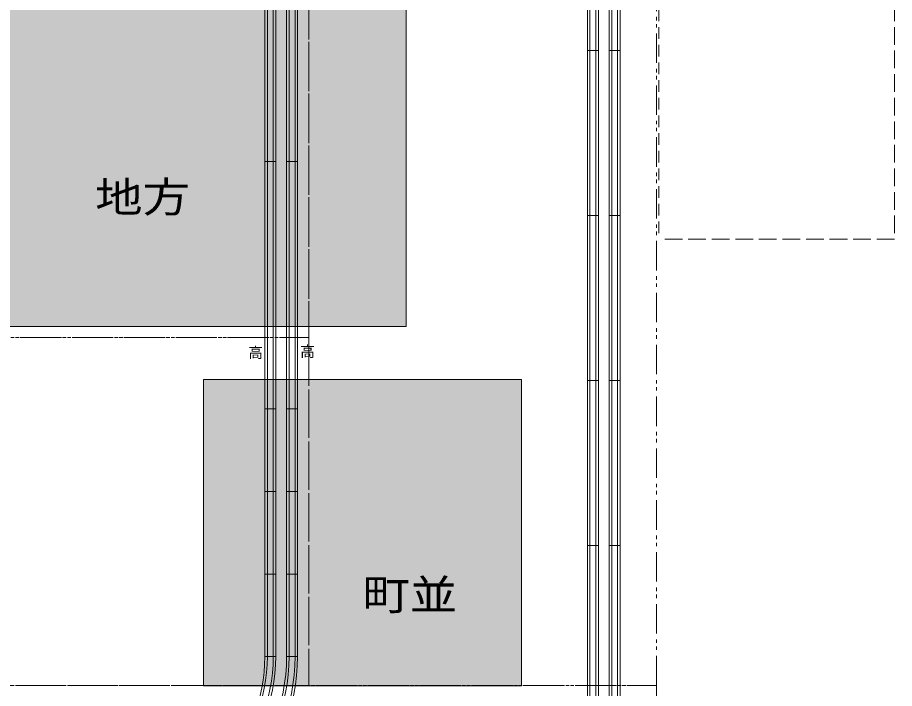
# Model space of a CAD drawing. Units: millimetres, scale not verified. Extents: x -9453 to 4173, y -8805 to 4050.
# Drawn here: x 1181 to 2669, y -2606 to -1468 of the extents above; entities that cross this region are included whole.
import ezdxf
from ezdxf.enums import TextEntityAlignment as Align

# ---------------------------------------------------------------- set-up
doc = ezdxf.new("R2010")
doc.units = ezdxf.units.MM
doc.header["$LTSCALE"] = 10
for name, pattern in [('DASHED2', [3, 2, -1]), ('DASHED3', [4, 3, -1]), ('DOUBLE_CHAIN1', [8.8, 5, -1, 0.6, -0.6, 0.6, -1])]:
    doc.linetypes.add(name, pattern=pattern)
for name, color, linetype, lineweight in [('0-0_線路', 7, 'Continuous', 9), ('0-1', 7, 'Continuous', 9), ('0-4_ジオラマ', 7, 'Continuous', 9), ('0-8_教室', 3, 'DOUBLE_CHAIN1', 9)]:
    doc.layers.add(name, color=color, linetype=linetype, lineweight=lineweight)
doc.styles.add('ＭＳ ゴシック', font='')
doc.styles.get('ＭＳ ゴシック').set_extended_font_data('MS Gothic')

msp = doc.modelspace()

# ---------------------------------------------------------------- linework, layer by layer
at = {"layer": '0-0_線路', "color": 6}
msp.add_line((1840.65, -1992.18), (1840.65, -792.18), dxfattribs=at)
at = {"layer": '0-0_線路'}
for p, q in [((2148.28, -1243.96), (2148.28, -1523.96)), ((2185.28, -1243.96), (2185.28, -1523.96)), ((2203.78, -1243.96), (2203.78, -1523.96)), ((1619.12, -1712.18), (1619.12, -1432.18)), ((1656.12, -1712.18), (1656.12, -1432.18)), ((2148.28, -1523.96), (2166.78, -1523.96)), ((2148.28, -1523.96), (2166.78, -1523.96)), ((2148.28, -1523.96), (2148.28, -1803.96)), ((2166.78, -1523.96), (2148.28, -1523.96)), ((2166.78, -1523.96), (2148.28, -1523.96)), ((2166.78, -1523.96), (2166.78, -1803.96)), ((2185.28, -1523.96), (2203.78, -1523.96)), ((2185.28, -1523.96), (2185.28, -1803.96)), ((2203.78, -1523.96), (2185.28, -1523.96)), ((2203.78, -1523.96), (2185.28, -1523.96)), ((1600.62, -1992.18), (1600.62, -1712.18)), ((1619.12, -1712.18), (1600.62, -1712.18)), ((1600.62, -1712.18), (1619.12, -1712.18)), ((1600.62, -1712.18), (1619.12, -1712.18)), ((1619.12, -1992.18), (1619.12, -1712.18)), ((1637.62, -1992.18), (1637.62, -1712.18)), ((1656.12, -1712.18), (1637.62, -1712.18)), ((1637.62, -1712.18), (1656.12, -1712.18)), ((1637.62, -1712.18), (1656.12, -1712.18)), ((1656.12, -1992.18), (1656.12, -1712.18)), ((2148.28, -1803.96), (2166.78, -1803.96)), ((2148.28, -1803.96), (2148.28, -2083.96)), ((2166.78, -1803.96), (2148.28, -1803.96)), ((2166.78, -1803.96), (2148.28, -1803.96)), ((2185.28, -1803.96), (2203.78, -1803.96)), ((2185.28, -1803.96), (2203.78, -1803.96)), ((2185.28, -1803.96), (2185.28, -2083.96)), ((2203.78, -1803.96), (2185.28, -1803.96)), ((2203.78, -1803.96), (2185.28, -1803.96)), ((2203.78, -1803.96), (2203.78, -2083.96)), ((1600.62, -1992.18), (1619.12, -1992.18)), ((1600.62, -1992.18), (1619.12, -1992.18)), ((1600.62, -1992.18), (1600.62, -2132.18)), ((1619.12, -1992.18), (1600.62, -1992.18)), ((1619.12, -1992.18), (1600.62, -1992.18)), ((1619.12, -1992.18), (1600.62, -1992.18)), ((1619.12, -1992.18), (1619.12, -2132.18)), ((1637.62, -1992.18), (1656.12, -1992.18)), ((1637.62, -1992.18), (1656.12, -1992.18)), ((1637.62, -1992.18), (1656.12, -1992.18)), ((1637.62, -1992.18), (1637.62, -2132.18)), ((1656.12, -1992.18), (1637.62, -1992.18)), ((1656.12, -1992.18), (1637.62, -1992.18)), ((1656.12, -1992.18), (1637.62, -1992.18)), ((1656.12, -1992.18), (1656.12, -2132.18)), ((2148.28, -2083.96), (2166.78, -2083.96)), ((2148.28, -2083.96), (2166.78, -2083.96)), ((2148.28, -2083.96), (2148.28, -2363.96)), ((2166.78, -2083.96), (2148.28, -2083.96)), ((2166.78, -2083.96), (2148.28, -2083.96)), ((2166.78, -2083.96), (2166.78, -2363.96)), ((2185.28, -2083.96), (2203.78, -2083.96)), ((2185.28, -2083.96), (2185.28, -2363.96)), ((2203.78, -2083.96), (2185.28, -2083.96)), ((2203.78, -2083.96), (2185.28, -2083.96)), ((1619.12, -2132.18), (1600.62, -2132.18)), ((1619.12, -2132.18), (1600.62, -2132.18)), ((1600.62, -2132.18), (1619.12, -2132.18)), ((1600.62, -2132.18), (1600.62, -2272.18)), ((1619.12, -2132.18), (1600.62, -2132.18)), ((1619.12, -2132.18), (1600.62, -2132.18)), ((1619.12, -2132.18), (1600.62, -2132.18)), ((1619.12, -2132.18), (1619.12, -2272.18)), ((1656.12, -2132.18), (1637.62, -2132.18)), ((1656.12, -2132.18), (1637.62, -2132.18)), ((1637.62, -2132.18), (1656.12, -2132.18)), ((1637.62, -2132.18), (1637.62, -2272.18)), ((1656.12, -2132.18), (1637.62, -2132.18)), ((1656.12, -2132.18), (1637.62, -2132.18)), ((1656.12, -2132.18), (1637.62, -2132.18)), ((1656.12, -2132.18), (1656.12, -2272.18)), ((1619.12, -2272.18), (1600.62, -2272.18)), ((1619.12, -2272.18), (1600.62, -2272.18)), ((1600.62, -2272.18), (1619.12, -2272.18)), ((1600.62, -2272.18), (1600.62, -2412.18)), ((1619.12, -2272.18), (1600.62, -2272.18)), ((1619.12, -2272.18), (1600.62, -2272.18)), ((1619.12, -2272.18), (1600.62, -2272.18)), ((1619.12, -2272.18), (1619.12, -2412.18)), ((1656.12, -2272.18), (1637.62, -2272.18)), ((1656.12, -2272.18), (1637.62, -2272.18)), ((1637.62, -2272.18), (1656.12, -2272.18)), ((1637.62, -2272.18), (1637.62, -2412.18)), ((1656.12, -2272.18), (1637.62, -2272.18)), ((1656.12, -2272.18), (1637.62, -2272.18)), ((1656.12, -2272.18), (1637.62, -2272.18)), ((1656.12, -2272.18), (1656.12, -2412.18)), ((2148.28, -2363.96), (2148.28, -2643.96)), ((2148.28, -2363.96), (2166.78, -2363.96)), ((2166.78, -2363.96), (2148.28, -2363.96)), ((2166.78, -2363.96), (2166.78, -2643.96)), ((2185.28, -2363.96), (2203.78, -2363.96)), ((2185.28, -2363.96), (2203.78, -2363.96)), ((2185.28, -2363.96), (2185.28, -2643.96)), ((2203.78, -2363.96), (2185.28, -2363.96)), ((2203.78, -2363.96), (2185.28, -2363.96)), ((2203.78, -2363.96), (2203.78, -2643.96)), ((1619.12, -2412.18), (1600.62, -2412.18)), ((1619.12, -2412.18), (1600.62, -2412.18)), ((1600.62, -2412.18), (1600.62, -2552.18)), ((1619.12, -2412.18), (1600.62, -2412.18)), ((1619.12, -2412.18), (1600.62, -2412.18)), ((1619.12, -2412.18), (1600.62, -2412.18)), ((1656.12, -2412.18), (1637.62, -2412.18)), ((1656.12, -2412.18), (1637.62, -2412.18)), ((1637.62, -2412.18), (1656.12, -2412.18)), ((1637.62, -2412.18), (1637.62, -2552.18)), ((1656.12, -2412.18), (1637.62, -2412.18)), ((1656.12, -2412.18), (1637.62, -2412.18)), ((1656.12, -2412.18), (1637.62, -2412.18)), ((1656.12, -2412.18), (1656.12, -2552.18)), ((1619.12, -2552.18), (1600.62, -2552.18)), ((1619.12, -2552.18), (1600.62, -2552.18)), ((1600.62, -2552.18), (1619.12, -2552.18)), ((1600.62, -2552.18), (1619.12, -2552.18)), ((1656.12, -2552.18), (1637.62, -2552.18)), ((1656.12, -2552.18), (1637.62, -2552.18)), ((1637.62, -2552.18), (1656.12, -2552.18)), ((1637.62, -2552.18), (1656.12, -2552.18))]:
    msp.add_line(p, q, dxfattribs=at)
at = {"layer": '0-0_線路', "color": 2}
for p, q in [((2152.53, -1523.96), (2152.53, -1243.96)), ((2162.53, -1523.96), (2162.53, -1243.96)), ((2189.53, -1523.96), (2189.53, -1243.96)), ((2199.53, -1523.96), (2199.53, -1243.96)), ((1604.87, -1432.18), (1604.87, -1712.18)), ((1614.87, -1432.18), (1614.87, -1712.18)), ((1641.87, -1432.18), (1641.87, -1712.18)), ((1651.87, -1432.18), (1651.87, -1712.18)), ((2152.53, -1803.96), (2152.53, -1523.96)), ((2162.53, -1803.96), (2162.53, -1523.96)), ((2189.53, -1803.96), (2189.53, -1523.96)), ((2199.53, -1803.96), (2199.53, -1523.96)), ((1604.87, -1712.18), (1604.87, -1992.18)), ((1614.87, -1712.18), (1614.87, -1992.18)), ((1641.87, -1712.18), (1641.87, -1992.18)), ((1651.87, -1712.18), (1651.87, -1992.18)), ((2152.53, -2083.96), (2152.53, -1803.96)), ((2162.53, -2083.96), (2162.53, -1803.96)), ((2189.53, -2083.96), (2189.53, -1803.96)), ((2199.53, -2083.96), (2199.53, -1803.96)), ((1604.87, -1992.18), (1604.87, -2132.18)), ((1614.87, -1992.18), (1614.87, -2132.18)), ((1641.87, -1992.18), (1641.87, -2132.18)), ((1651.87, -1992.18), (1651.87, -2132.18)), ((2152.53, -2363.96), (2152.53, -2083.96)), ((2162.53, -2363.96), (2162.53, -2083.96)), ((2189.53, -2363.96), (2189.53, -2083.96)), ((2199.53, -2363.96), (2199.53, -2083.96)), ((1604.87, -2132.18), (1604.87, -2272.18)), ((1614.87, -2132.18), (1614.87, -2272.18)), ((1641.87, -2132.18), (1641.87, -2272.18)), ((1651.87, -2132.18), (1651.87, -2272.18)), ((1604.87, -2272.18), (1604.87, -2412.18)), ((1614.87, -2272.18), (1614.87, -2412.18)), ((1641.87, -2272.18), (1641.87, -2412.18)), ((1651.87, -2272.18), (1651.87, -2412.18)), ((2152.53, -2643.96), (2152.53, -2363.96)), ((2162.53, -2643.96), (2162.53, -2363.96)), ((2189.53, -2643.96), (2189.53, -2363.96)), ((2199.53, -2643.96), (2199.53, -2363.96)), ((1604.87, -2412.18), (1604.87, -2552.18)), ((1614.87, -2412.18), (1614.87, -2552.18)), ((1641.87, -2412.18), (1641.87, -2552.18)), ((1651.87, -2412.18), (1651.87, -2552.18))]:
    msp.add_line(p, q, dxfattribs=at)
at = {"layer": '0-0_線路', "color": 6}
msp.add_lwpolyline([(940.65, -792.18), (940.65, -1992.18), (1840.65, -1992.18)], dxfattribs=at)
at = {"layer": '0-0_線路'}
for points in [[(2148.28, -1243.96), (2166.78, -1243.96), (2166.78, -1523.96)], [(1619.12, -1712.18), (1600.62, -1712.18), (1600.62, -1432.18)], [(1656.12, -1712.18), (1637.62, -1712.18), (1637.62, -1432.18)], [(2185.28, -1523.96), (2203.78, -1523.96), (2203.78, -1803.96)], [(2148.28, -1803.96), (2166.78, -1803.96), (2166.78, -2083.96)], [(1637.62, -1992.18), (1656.12, -1992.18), (1637.62, -1992.18)], [(2185.28, -2083.96), (2203.78, -2083.96), (2203.78, -2363.96)], [(2148.28, -2363.96), (2166.78, -2363.96), (2148.28, -2363.96)], [(1600.62, -2412.18), (1619.12, -2412.18), (1619.12, -2552.18)]]:
    msp.add_lwpolyline(points, dxfattribs=at)
for radius, start in [(270.75, 314.99998), (289.25, 315.00005), (307.75, 315), (326.25, 315)]:
    msp.add_arc((1329.87, -2552.18), radius, start, 0, dxfattribs=at)
at = {"layer": '0-0_線路', "color": 2}
for radius, start in [(275, 315), (285, 315.00005), (312, 314.99998), (322, 315.00002)]:
    msp.add_arc((1329.87, -2552.18), radius, start, 0, dxfattribs=at)
at = {"layer": '0-1', "color": 6}
msp.add_lwpolyline([(1496.62, -2082.18), (2036.62, -2082.18), (2036.62, -2602.18), (1496.62, -2602.18)], close=True, dxfattribs=at)
at = {"layer": '0-1'}
for points in [[(940.65, -1992.18), (1840.65, -1992.18), (940.65, -792.18), (1840.65, -792.18)], [(2036.62, -2602.18), (1496.62, -2602.18), (2036.62, -2082.18), (1496.62, -2082.18)]]:
    msp.add_solid(points, dxfattribs=at)
at = {"layer": '0-8_教室'}
for p, q in [((2265.37, -2601.1), (2265.37, -811.1)), ((1675.37, -1421.1), (1675.37, -2011.1)), ((1675.37, -2011.1), (1675.37, -2601.1)), ((-114.63, -2601.1), (1675.37, -2601.1)), ((2265.37, -2601.1), (1675.37, -2601.1))]:
    msp.add_line(p, q, dxfattribs=at)
at = {"layer": '0-8_教室', "linetype": 'DASHED2'}
msp.add_line((2269.48, -1244.16), (2269.48, -1844.16), dxfattribs=at)
at = {"layer": '0-8_教室'}
for points in [[(1085.37, -221.1), (1675.37, -221.1), (1675.37, -2011.1), (1085.37, -2011.1)], [(1675.37, -811.1), (1675.37, -2601.1), (1085.37, -2601.1), (495.37, -2601.1)], [(-114.63, -2011.1), (1675.37, -2011.1), (1675.37, -2601.1)], [(475.37, -2601.1), (2265.37, -2601.1), (2265.37, -3191.1)]]:
    msp.add_lwpolyline(points, dxfattribs=at)
at = {"layer": '0-8_教室', "linetype": 'DASHED3'}
msp.add_lwpolyline([(2669.48, -1244.16), (2669.48, -1844.16), (2269.48, -1844.16)], dxfattribs=at)

# ---------------------------------------------------------------- texts
at = {"layer": '0-1', "style": 'ＭＳ ゴシック', "width": 1.15}
for s, p in [('地方', (1312.6, -1813.7)), ('町並', (1766.34, -2488.49))]:
    msp.add_text(s, height=51.32, dxfattribs=at).set_placement(p, align=Align.BOTTOM_LEFT)
at = {"layer": '0-4_ジオラマ', "style": 'ＭＳ ゴシック'}
for p in [(1572.5, -2051.02), (1660.65, -2049.29)]:
    msp.add_text('高', height=18.33, dxfattribs=at).set_placement(p, align=Align.BOTTOM_LEFT)

doc.saveas('drawing.dxf')
